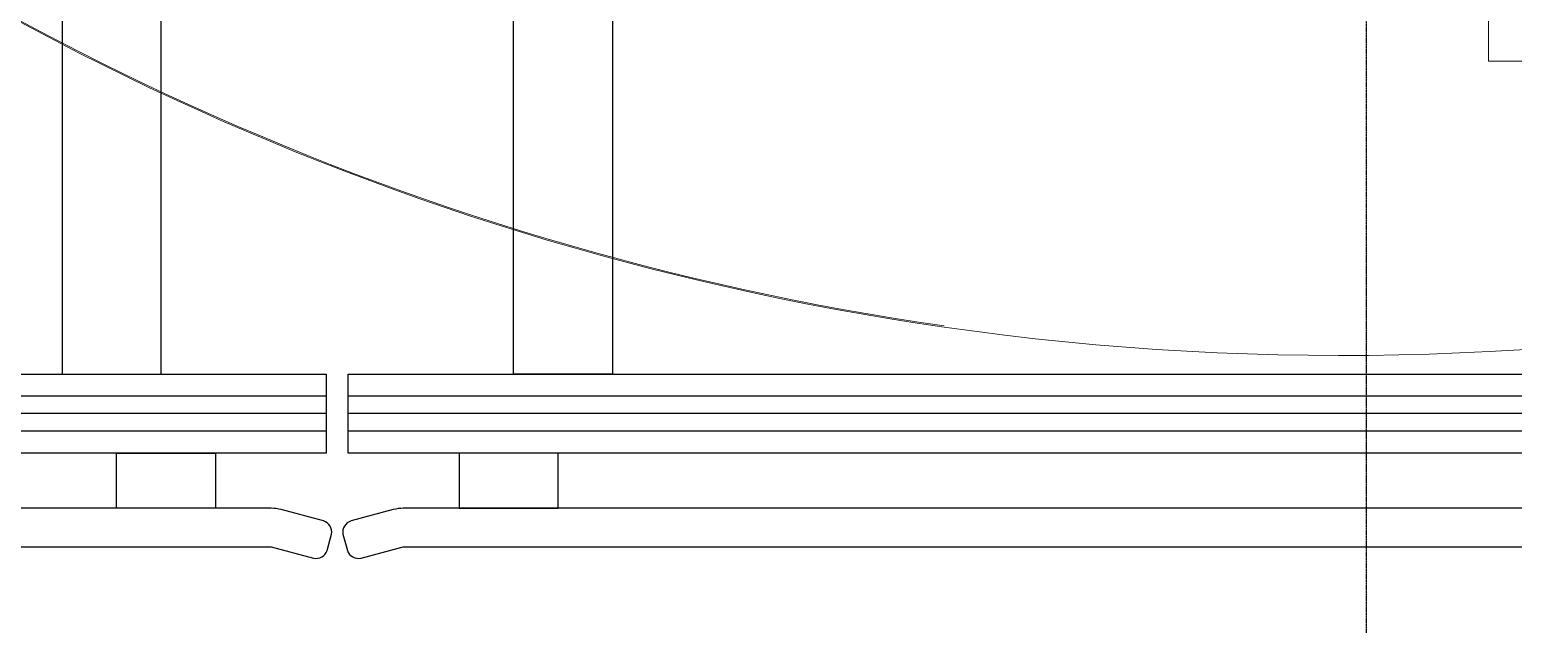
# Model space of a CAD drawing. Header units: millimetres. Extents: x 2509 to 128734, y 2492 to 91667.
# Drawn here: x 91005 to 92353, y 71419 to 71960 of the extents above; entities that cross this region are included whole.
import ezdxf
from ezdxf.enums import TextEntityAlignment as Align

# ---------------------------------------------------------------- set-up
doc = ezdxf.new("R2010")
doc.units = ezdxf.units.MM
doc.linetypes.add('CENTER', pattern=[50.8, 31.75, -6.35, 6.35, -6.35])
doc.linetypes.add('DOTE', pattern=[2.42, 2, -0.2, 0.02, -0.2])
for name, color, linetype in [('AXIS_TEXT', 7, 'Continuous'), ('DOTE', 1, 'DOTE'), ('SSH_搬运系统', 7, 'Continuous'), ('规划设计-立库系统-链式输送机', 5, 'Continuous')]:
    doc.layers.add(name, color=color, linetype=linetype)
doc.styles.add('COMPLEX', font='COMPLEX')
doc.styles.add('标注', font='msyh.ttf', dxfattribs={"height": 20})

# ---------------------------------------------------------------- blocks, each defined once
blk = doc.blocks.new('12号建筑底图')
at = {"layer": 'DOTE'}
blk.add_line((101448.7, -305572.4), (101448.7, -255872.4), dxfattribs=at)
at = {"layer": 'AXIS_TEXT', "style": 'COMPLEX', "width": 0.736842}
blk.add_attdef('N', text='', height=900, dxfattribs=at).set_placement((122812.3, -249273.3), (123412.3, -249273.3), align=Align.FIT)
blk = doc.blocks.new('SSH_机械臂')
at = {"layer": 'SSH_搬运系统', "lineweight": 15}
blk.add_line((1345.9, 2818.6, 0), (1454.7, 2818.6, 0), dxfattribs=at)
for radius, start, end in [(2525, 148.2417, 188.199), (2525, 188.1991, 258.2958), (2524, 188.2023, 254.5252)]:
    blk.add_arc((3603.3, 2684.1, 0), radius, start, end, dxfattribs=at)
blk.add_open_spline([(1345.9, 2863.6, 0), (1345.9, 2818.6, 0)], degree=1, dxfattribs=at)
blk = doc.blocks.new('*U166')
at = {"layer": '规划设计-立库系统-链式输送机', "color": 4}
for p, q in [((0, -508.2), (1800, -508.2)), ((0, -539.8), (1800, -539.8))]:
    blk.add_line(p, q, dxfattribs=at)
at = {"layer": '规划设计-立库系统-链式输送机', "color": 1}
blk.add_line((0, -524), (1800, -524), dxfattribs=at)
at = {"layer": '规划设计-立库系统-链式输送机', "color": 4}
for points in [[(150, 488), (240, 488), (240, -488), (150, -488)], [(1650, 488), (1560, 488), (1560, -488), (1650, -488)], [(0, -560), (1800, -560), (1800, -488), (0, -488)], [(100.7, -610), (190.7, -610), (190.7, -560), (100.7, -560)], [(1699.3, -610), (1609.3, -610), (1609.3, -560), (1699.3, -560)]]:
    blk.add_lwpolyline(points, close=True, dxfattribs=at)
blk.add_lwpolyline([(40.9, -611.2, -0.065543), (50, -610), (1750, -610, -0.065543), (1759.1, -611.2), (1759.1, -611.2), (1797.4, -621.5, -0.381878), (1804.8, -633.6), (1800.8, -648.5, -0.381878), (1788.4, -655.3), (1750, -645), (50, -645), (11.6, -655.3, -0.381878), (-0.8, -648.5), (-4.8, -633.6, -0.381878), (2.6, -621.5), (40.9, -611.2)], format="xyb", close=True, dxfattribs=at)
at = {"layer": '规划设计-立库系统-链式输送机', "color": 0, "style": '标注'}
for tag, p in [('编号', (313.9, 142.4)), ('设备高度', (311.2, -149.6))]:
    blk.add_attdef(tag, p, '', height=50, dxfattribs=at)

msp = doc.modelspace()

# ---------------------------------------------------------------- block references
at = {"linetype": 'CENTER'}
msp.add_blockref('12号建筑底图', (-9229.066, 332462.656), dxfattribs=at)
at = {"layer": 'SSH_搬运系统', "xscale": -1, "rotation": 270}
msp.add_blockref('SSH_机械臂', (89511.768, 70585.224, 0), dxfattribs=at)
at = {"layer": '规划设计-立库系统-链式输送机', "xscale": -1}
for p in [(91274.266, 72134.656), (93094.266, 72134.656)]:
    msp.add_blockref('*U166', p, dxfattribs=at)

doc.saveas('drawing.dxf')
